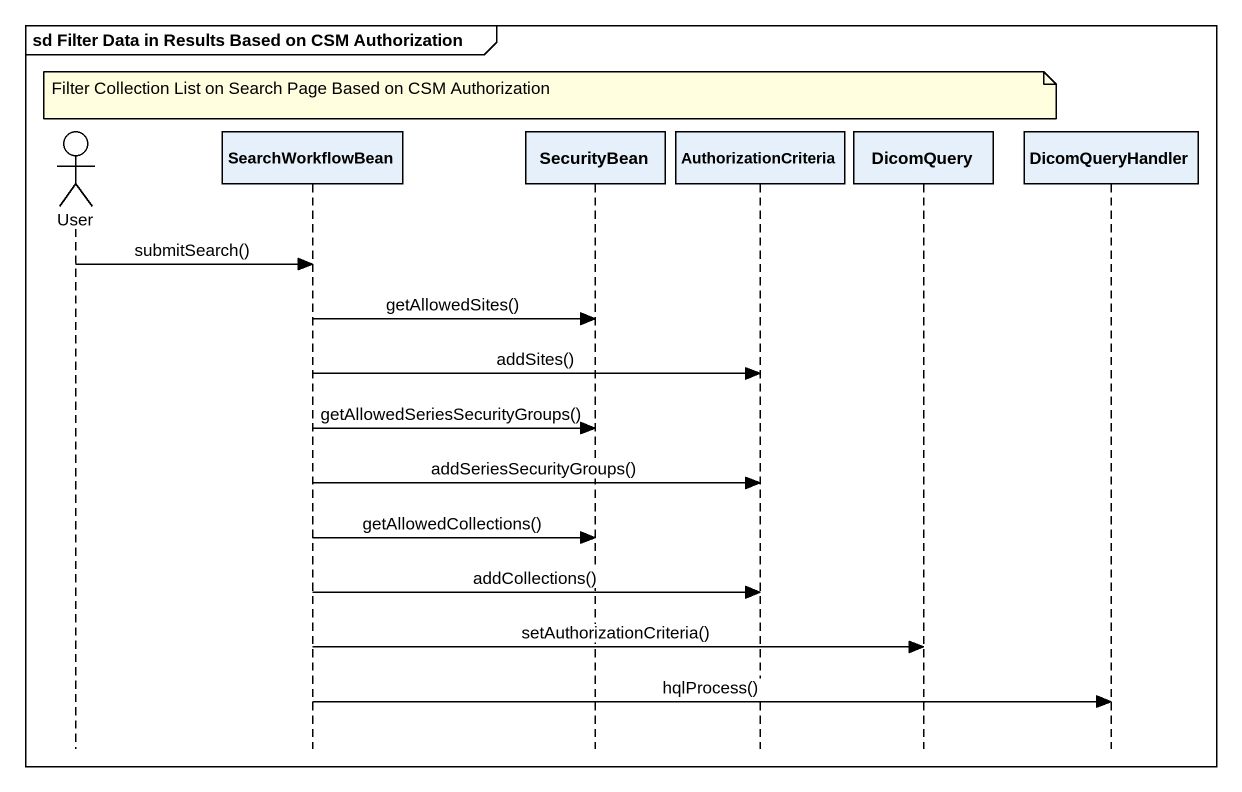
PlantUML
@startuml
mainframe sd Filter Data in Results Based on CSM Authorization
hide footbox
actor User
participant SearchWorkflowBean
participant SecurityBean
participant AuthorizationCriteria
participant DicomQuery
participant DicomQueryHandler

note over SecurityBean : Filter Collection List on Search Page Based on CSM Authorization
User -> SearchWorkflowBean : submitSearch()
SearchWorkflowBean -> SecurityBean : getAllowedSites()
SearchWorkflowBean -> AuthorizationCriteria : addSites()
SearchWorkflowBean -> SecurityBean : getAllowedSeriesSecurityGroups()
SearchWorkflowBean -> AuthorizationCriteria : addSeriesSecurityGroups()
SearchWorkflowBean -> SecurityBean : getAllowedCollections()
SearchWorkflowBean -> AuthorizationCriteria : addCollections()
SearchWorkflowBean -> DicomQuery : setAuthorizationCriteria()
SearchWorkflowBean -> DicomQueryHandler : hqlProcess()
@enduml
